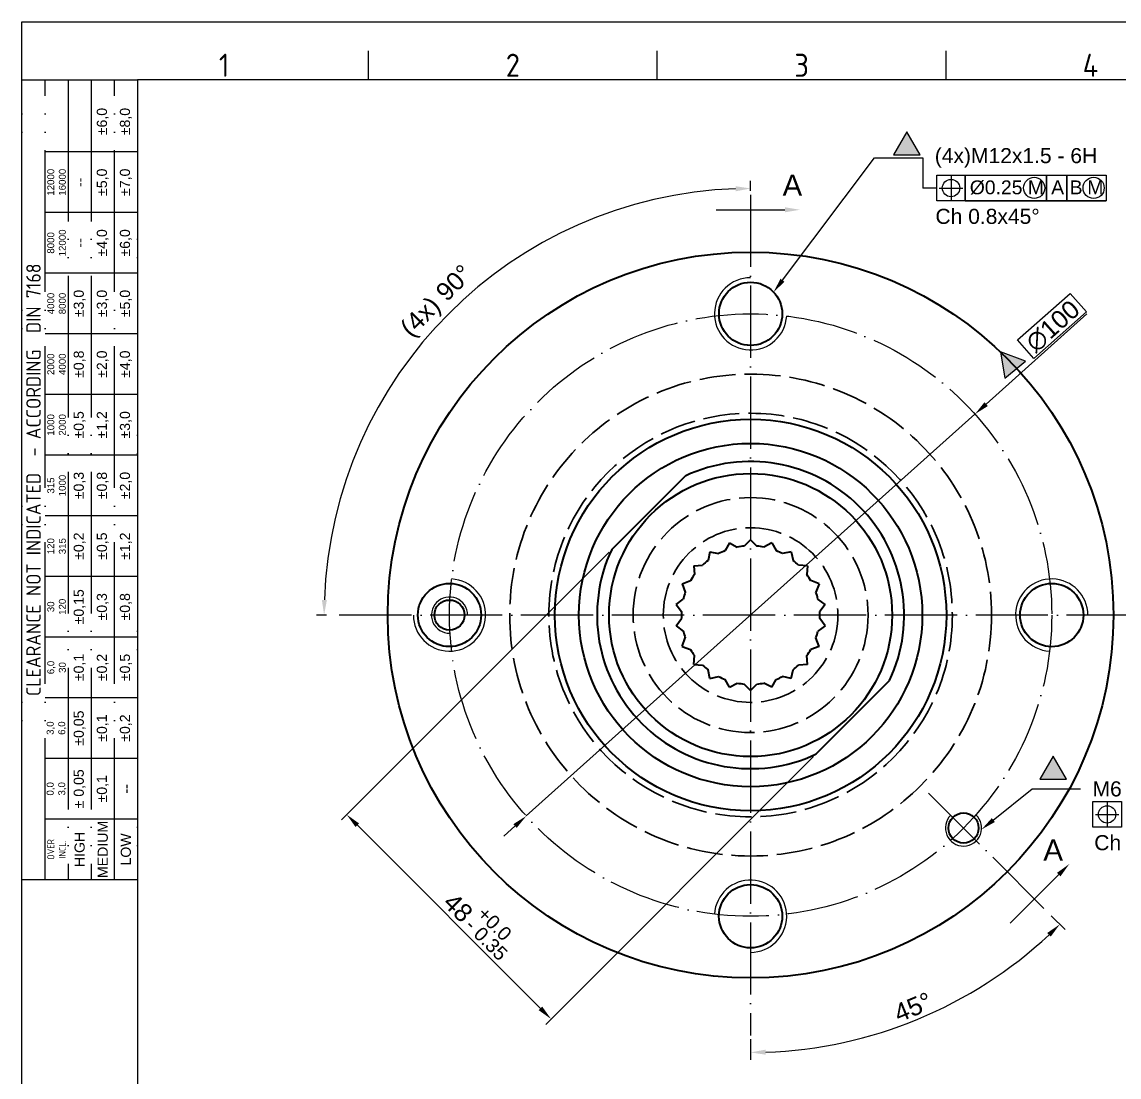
# Model space of a CAD drawing. Header units: millimetres. Extents: x 2452 to 2855, y 1106 to 1391.
# Drawn here: x 2452 to 2634.1, y 1216.2 to 1391.3 of the extents above; entities that cross this region are included whole.
import ezdxf
from ezdxf import colors
from ezdxf.entities.mleader import LeaderData, LeaderLine
from ezdxf.enums import TextEntityAlignment as Align
from ezdxf.math import Vec2, Vec3

# ---------------------------------------------------------------- set-up
doc = ezdxf.new("R2010")
doc.units = ezdxf.units.MM
for name, pattern in [('ACAD_ISO02W100', [15, 12, -3]), ('ACAD_ISO04W100', [30, 24, -3, 0, -3]), ('ACAD_ISO05W100', [33, 24, -3, 0, -3, 0, -3])]:
    doc.linetypes.add(name, pattern=pattern)
for name, color, linetype, lineweight in [('AM_0', 7, 'Continuous', 40), ('AM_4', 1, 'ACAD_ISO04W100', 25), ('AM_5', 10, 'Continuous', 25), ('AM_8', 40, 'ACAD_ISO02W100', 35), ('AM_BOR', 2, 'ACAD_ISO05W100', 35)]:
    doc.layers.add(name, color=color, linetype=linetype, lineweight=lineweight)
doc.styles.add('ACISOTS', font='isocp.shx', dxfattribs={"height": 1})
doc.styles.get("Standard").update_dxf_attribs({"font": 'arial.ttf'})
doc.dimstyles.new('ISO-25', dxfattribs={"dimtxt": 3, "dimasz": 2.5, "dimexe": 1.25, "dimexo": 0.625, "dimtad": 1, "dimtxsty": 'Standard', "dimcen": 2.5, "dimadec": 0, "dimazin": 0, "dimtfac": 1, "dimtmove": 0, "dimatfit": 3, "dimfxl": 1, "dimarcsym": 0})

# ---------------------------------------------------------------- blocks, each defined once
blk = doc.blocks.new('A3 ZTL')
for p, q in [((19.57, 280.82), (19.57, 9.78)), ((401.17, 280.82), (19.57, 280.82))]:
    blk.add_line(p, q)
at = {"layer": 'AM_BOR', "color": 135, "linetype": 'Continuous', "lineweight": 25}
for p, q in [((0, 0), (0, 290.61)), ((0, 290.61), (410.96, 290.61))]:
    blk.add_line(p, q, dxfattribs=at)
at = {"layer": 'AM_BOR', "color": 135, "lineweight": 25}
for p, q in [((58.71, 280.82), (58.71, 285.71)), ((107.63, 280.82), (107.63, 285.71)), ((156.56, 280.82), (156.56, 285.71)), ((3.91, 145.3), (3.91, 280.82)), ((7.83, 280.82), (7.83, 145.3)), ((11.74, 280.82), (11.74, 145.3)), ((15.66, 145.3), (15.66, 280.82)), ((19.57, 268.59), (3.91, 268.59)), ((19.57, 258.32), (3.91, 258.32)), ((19.57, 248.04), (3.91, 248.04)), ((19.57, 237.77), (3.91, 237.77)), ((19.57, 227.5), (3.91, 227.5)), ((19.57, 217.22), (3.91, 217.22)), ((19.57, 206.95), (3.91, 206.95)), ((19.57, 196.67), (3.91, 196.67)), ((19.57, 186.4), (3.91, 186.4)), ((19.57, 176.13), (3.91, 176.13)), ((19.57, 165.85), (3.91, 165.85)), ((19.57, 155.58), (3.91, 155.58))]:
    blk.add_line(p, q, dxfattribs=at)
blk.add_lwpolyline([(19.57, 145.3), (0, 145.3), (0, 280.82), (19.57, 280.82)], close=True, dxfattribs=at)
at = {"layer": 'AM_BOR', "color": 135, "lineweight": 25, "style": 'ACISOTS'}
for s, p in [('1', (34.25, 283.27)), ('2', (83.17, 283.27)), ('3', (132.09, 283.27)), ('4', (181.02, 283.27))]:
    blk.add_text(s, height=3.91, dxfattribs=at).set_placement(p, align=Align.MIDDLE)
at = {"layer": 'AM_BOR', "color": 135, "lineweight": 25, "attachment_point": 5, "rotation": 90}
for s, insert, char_height, width in [('±6,0', (13.7, 273.73), 1.712, 10.274), ('±8,0', (17.61, 273.73), 1.712, 10.274), ('12000\\P16000', (5.87, 263.45), 1.174, 10.274), ('--', (9.78, 263.45), 1.712, 10.274), ('±5,0', (13.7, 263.45), 1.712, 10.274), ('±7,0', (17.61, 263.45), 1.712, 10.274), ('8000\\P12000', (5.87, 253.18), 1.174, 10.274), ('±4,0', (13.7, 253.18), 1.712, 10.274), ('±6,0', (17.61, 253.18), 1.712, 10.274), ('--', (9.78, 253.18), 1.712, 10.274), ('{\\Fisocp.shx|c0;CLEARANCE NOT INDICATED  - ACCORDING  DIN 7168}', (1.96, 213.06), 2.4462, 135.5186), ('4000\\P8000', (5.87, 242.91), 1.174, 10.274), ('±3,0', (9.78, 242.91), 1.712, 10.274), ('±3,0', (13.7, 242.91), 1.712, 10.274), ('±5,0', (17.61, 242.91), 1.712, 10.274), ('2000\\P4000', (5.87, 232.63), 1.174, 10.274), ('±0,8', (9.78, 232.63), 1.712, 10.274), ('±2,0', (13.7, 232.63), 1.712, 10.274), ('±4,0', (17.61, 232.63), 1.712, 10.274), ('1000\\P2000', (5.87, 222.36), 1.174, 10.274), ('±0,5', (9.78, 222.36), 1.712, 10.274), ('±1,2', (13.7, 222.36), 1.712, 10.274), ('±3,0', (17.61, 222.36), 1.712, 10.274), ('315\\P1000', (5.87, 212.08), 1.174, 10.274), ('±0,3', (9.78, 212.08), 1.712, 10.274), ('±0,8', (13.7, 212.08), 1.712, 10.274), ('±2,0', (17.61, 212.08), 1.712, 10.274), ('120\\P315', (5.87, 201.81), 1.174, 10.274), ('±0,2', (9.78, 201.81), 1.712, 10.274), ('±0,5', (13.7, 201.81), 1.712, 10.274), ('±1,2', (17.61, 201.81), 1.712, 10.274), ('±0,15', (9.78, 191.54), 1.712, 10.274), ('±0,3', (13.7, 191.54), 1.712, 10.274), ('±0,8', (17.61, 191.54), 1.712, 10.274), ('30\\P120', (5.87, 191.54), 1.174, 10.274), ('6,0\\P30', (5.87, 181.26), 1.174, 10.274), ('±0,1', (9.78, 181.26), 1.712, 10.274), ('±0,2', (13.7, 181.26), 1.712, 10.274), ('±0,5', (17.61, 181.26), 1.712, 10.274), ('±0,05', (9.78, 170.99), 1.712, 10.274), ('±0,1', (13.7, 170.99), 1.712, 10.274), ('±0,2', (17.61, 170.99), 1.712, 10.274), ('3,0\\P6,0', (5.87, 170.99), 1.174, 10.274), ('± 0,05', (9.78, 160.71), 1.712, 10.274), ('0,0\\P3,0', (5.87, 160.71), 1.174, 10.274), ('\\pt4.69206;±0,1', (13.7, 160.71), 1.7123, 10.274), ('--', (17.61, 160.71), 1.712, 10.274), ('MEDIUM', (13.7, 150.44), 1.712, 10.274), ('HIGH', (9.78, 150.44), 1.712, 10.274), ('LOW', (17.61, 150.44), 1.712, 10.274), ('{\\Fisocp.shx|c0;OVER\\PINCL.}', (5.87, 150.44), 1.1742, 10.274)]:
    blk.add_mtext(s, dxfattribs=dict(at, insert=insert, char_height=char_height, width=width))
blk = doc.blocks.new('*U38')
at = {"layer": 'AM_0'}
blk.add_circle((0.01, 0), 5.25, dxfattribs=at)
at = {"layer": 'AM_5'}
blk.add_arc((0.01, 0), 6, 90, 356.5602, dxfattribs=at)
blk = doc.blocks.new('*U39')
at = {"layer": 'AM_5', "color": 0, "linetype": 'ByBlock', "lineweight": -2, "transparency": 16777216}
blk.add_blockref('*U38', (2572.94, 1342.86), dxfattribs=at)
for p, rotation in [((2522.95, 1292.85), 90.00000000000006), ((2622.95, 1292.86), 270.0000000000001), ((2572.95, 1242.86), 180)]:
    blk.add_blockref('*U38', p, dxfattribs=dict(at, rotation=rotation))
blk = doc.blocks.new('*D40')
at = {"layer": 'AM_5', "color": 0, "lineweight": -2, "transparency": 16777216}
for p, q in [((2628.78, 1342.84), (2612.06, 1327.87)), ((2535.7, 1259.5), (2610.2, 1326.21)), ((2533.83, 1257.84), (2531.97, 1256.17))]:
    blk.add_line(p, q, dxfattribs=at)
at = {"layer": 'AM_5', "color": 0, "transparency": 16777216}
for points in [[(2611.78, 1328.19), (2612.34, 1327.56), (2610.2, 1326.21)], [(2533.56, 1258.15), (2534.11, 1257.53), (2535.7, 1259.5)]]:
    blk.add_solid(points, dxfattribs=at)
at = {"layer": 'Defpoints', "color": 0, "transparency": 16777216}
for p in [(2610.2, 1326.21), (2535.7, 1259.5)]:
    blk.add_point(p, dxfattribs=at)
at = {"layer": 'AM_5', "color": 0, "transparency": 16777216, "insert": (2623.14, 1340.8), "char_height": 3, "attachment_point": 5, "rotation": 41.8384}
blk.add_mtext('∅100', dxfattribs=at)
blk = doc.blocks.new('*D44')
at = {"layer": 'AM_5', "color": 0, "lineweight": -2, "transparency": 16777216}
for p, q in [((2549.44, 1303.29), (2505, 1258.85)), ((2583.38, 1269.35), (2538.94, 1224.9)), ((2507.65, 1257.96), (2538.05, 1227.56))]:
    blk.add_line(p, q, dxfattribs=at)
at = {"layer": 'AM_5', "color": 0, "transparency": 16777216}
for points in [[(2507.94, 1258.26), (2507.35, 1257.67), (2505.88, 1259.73)], [(2538.35, 1227.85), (2537.76, 1227.26), (2539.82, 1225.79)]]:
    blk.add_solid(points, dxfattribs=at)
at = {"layer": 'Defpoints', "color": 0, "transparency": 16777216}
for p in [(2549.88, 1303.73), (2583.83, 1269.79), (2539.82, 1225.79)]:
    blk.add_point(p, dxfattribs=at)
at = {"layer": 'AM_5', "color": 0, "transparency": 16777216, "insert": (2524.38, 1244.28), "char_height": 3, "attachment_point": 5, "rotation": 315}
blk.add_mtext('48', dxfattribs=at)
blk = doc.blocks.new('*D45')
at = {"layer": 'AM_5', "color": 0, "lineweight": -2, "transparency": 16777216}
for p, q in [((2572.95, 1363.27), (2572.95, 1364.92)), ((2502.54, 1292.86), (2500.88, 1292.86))]:
    blk.add_line(p, q, dxfattribs=at)
blk.add_arc((2572.95, 1292.86), 70.82, 92.0227, 177.9773, dxfattribs=at)
at = {"layer": 'AM_5', "color": 0, "transparency": 16777216}
for points in [[(2570.44, 1364.05), (2570.46, 1363.21), (2572.95, 1363.67)], [(2502.59, 1295.35), (2501.76, 1295.36), (2502.13, 1292.86)]]:
    blk.add_solid(points, dxfattribs=at)
at = {"layer": 'Defpoints', "color": 0, "transparency": 16777216}
for p in [(2572.95, 1362.64), (2537.54, 1354.19), (2503.16, 1292.86), (2788.42, 1292.86), (2572.95, 1223.07)]:
    blk.add_point(p, dxfattribs=at)
at = {"layer": 'AM_5', "color": 0, "transparency": 16777216, "insert": (2521.04, 1344.76), "char_height": 3, "attachment_point": 5, "rotation": 45}
blk.add_mtext('(4x) 90%%d', dxfattribs=at)
blk = doc.blocks.new('*D46')
at = {"layer": 'AM_5', "color": 0, "lineweight": -2, "transparency": 16777216}
for p, q in [((2622.86, 1242.94), (2625.17, 1240.63)), ((2572.95, 1222.44), (2572.95, 1219))]:
    blk.add_line(p, q, dxfattribs=at)
blk.add_arc((2572.95, 1292.86), 72.61, 271.9729, 313.0271, dxfattribs=at)
at = {"layer": 'AM_5', "color": 0, "transparency": 16777216}
for points in [[(2622.2, 1240.08), (2622.78, 1239.48), (2624.29, 1241.51)], [(2575.45, 1219.87), (2575.44, 1220.71), (2572.95, 1220.25)]]:
    blk.add_solid(points, dxfattribs=at)
at = {"layer": 'Defpoints', "color": 0, "transparency": 16777216}
for p in [(2572.95, 1362.64), (2602.49, 1263.31), (2622.42, 1243.39), (2572.95, 1223.07), (2591.74, 1222.72)]:
    blk.add_point(p, dxfattribs=at)
at = {"layer": 'AM_5', "color": 0, "transparency": 16777216, "insert": (2599.91, 1227.76), "char_height": 3, "attachment_point": 5, "rotation": 22.5}
blk.add_mtext('45°', dxfattribs=at)

msp = doc.modelspace()

# ---------------------------------------------------------------- hatches: boundary and pattern name
at = {"layer": 'AM_5'}
h = msp.add_hatch(color=256, dxfattribs=at)
h.dxf.hatch_style = 1
h.paths.add_polyline_path([(2598.893, 1373.076), (2596.695, 1369.268), (2601.092, 1369.268)])
h = msp.add_hatch(color=256, dxfattribs=at)
h.dxf.hatch_style = 1
h.paths.add_polyline_path([(2614.453, 1336.532), (2615.179, 1332.196), (2618.571, 1334.994)])
h = msp.add_hatch(color=256, dxfattribs=at)
h.dxf.hatch_style = 1
h.paths.add_polyline_path([(2620.992, 1265.619), (2625.388, 1265.619), (2623.19, 1269.427)])

# ---------------------------------------------------------------- linework, layer by layer
at = {"layer": 'AM_0'}
for p, q in [((2549.884, 1303.733), (2562.07, 1315.919)), ((2569.426, 1304.849), (2568.716, 1303.549)), ((2569.426, 1304.849), (2570.726, 1304.139)), ((2572.948, 1305.355), (2571.9, 1304.308)), ((2572.948, 1305.355), (2573.995, 1304.308)), ((2576.469, 1304.849), (2575.169, 1304.139)), ((2576.469, 1304.849), (2577.179, 1303.549)), ((2566.189, 1303.371), (2565.875, 1301.923)), ((2566.189, 1303.371), (2567.637, 1303.056)), ((2579.706, 1303.371), (2578.258, 1303.056)), ((2579.706, 1303.371), (2580.021, 1301.923)), ((2563.501, 1301.041), (2564.979, 1301.147)), ((2563.501, 1301.041), (2563.606, 1299.563)), ((2582.394, 1301.041), (2580.916, 1301.147)), ((2582.394, 1301.041), (2582.289, 1299.563)), ((2561.577, 1298.048), (2562.966, 1298.566)), ((2561.577, 1298.048), (2562.095, 1296.66)), ((2584.318, 1298.048), (2582.929, 1298.566)), ((2584.318, 1298.048), (2583.8, 1296.66)), ((2560.575, 1294.634), (2561.761, 1295.522)), ((2585.32, 1294.634), (2584.134, 1295.522)), ((2560.575, 1294.634), (2561.463, 1293.448)), ((2585.32, 1294.634), (2584.432, 1293.448)), ((2560.575, 1291.077), (2561.463, 1292.263)), ((2585.32, 1291.077), (2584.432, 1292.263)), ((2560.575, 1291.077), (2561.761, 1290.188)), ((2585.32, 1291.077), (2584.134, 1290.188)), ((2561.577, 1287.663), (2562.095, 1289.051)), ((2584.318, 1287.663), (2583.8, 1289.051)), ((2561.577, 1287.663), (2562.966, 1287.145)), ((2563.501, 1284.67), (2563.606, 1286.148)), ((2582.394, 1284.67), (2582.289, 1286.148)), ((2584.318, 1287.663), (2582.929, 1287.145)), ((2563.501, 1284.67), (2564.979, 1284.564)), ((2582.394, 1284.67), (2580.916, 1284.564)), ((2566.189, 1282.34), (2565.875, 1283.788)), ((2566.189, 1282.34), (2567.637, 1282.655)), ((2579.706, 1282.34), (2578.258, 1282.655)), ((2579.706, 1282.34), (2580.021, 1283.788)), ((2569.426, 1280.862), (2568.716, 1282.162)), ((2569.426, 1280.862), (2570.726, 1281.572)), ((2572.948, 1280.355), (2571.9, 1281.403)), ((2572.948, 1280.355), (2573.995, 1281.403)), ((2576.469, 1280.862), (2575.169, 1281.572)), ((2576.469, 1280.862), (2577.179, 1282.162)), ((2583.825, 1269.792), (2596.011, 1281.978))]:
    msp.add_line(p, q, dxfattribs=at)
for centre, radius in [((2572.948, 1292.855), 60.25), ((2572.948, 1292.855), 32.5), ((2572.948, 1292.855), 28.5), ((2572.948, 1292.855), 23.5), ((2522.948, 1292.855), 2.5), ((2608.303, 1257.5), 2.5)]:
    msp.add_circle(centre, radius, dxfattribs=at)
for radius, start, end in [(25.5, 334.74992, 115.25008), (11.5, 95.22783, 101.13581), (11.5, 78.86419, 84.77217), (25.5, 154.74992, 295.25008), (11.5, 111.59146, 117.49944), (11.5, 62.50056, 68.40854), (11.5, 127.9551, 133.86308), (11.5, 46.13692, 52.0449), (11.5, 144.31874, 150.22672), (11.5, 29.77328, 35.68126), (11.5, 160.68237, 166.59035), (11.5, 13.40965, 19.31763), (11.5, 177.04601, 182.95399), (11.5, 357.04601, 2.95399), (11.5, 193.40965, 199.31763), (11.5, 340.68237, 346.59035), (11.5, 209.77328, 215.68126), (11.5, 324.31874, 330.22672), (11.5, 226.13692, 232.0449), (11.5, 307.9551, 313.86308), (11.5, 242.50056, 248.40854), (11.5, 291.59146, 297.49944), (11.5, 258.86419, 264.77217), (11.5, 275.22783, 281.13581)]:
    msp.add_arc((2572.948, 1292.855), radius, start, end, dxfattribs=at)
at = {"layer": 'AM_4', "ltscale": 0.5}
for p, q in [((2572.948, 1362.642), (2572.948, 1223.069)), ((2788.422, 1292.855), (2503.161, 1292.855)), ((2602.488, 1263.315), (2622.417, 1243.386))]:
    msp.add_line(p, q, dxfattribs=at)
msp.add_circle((2572.948, 1292.855), 50, dxfattribs=at)
at = {"layer": 'AM_5'}
for p, q in [((2601.526, 1368.763), (2601.526, 1363.741)), ((2606.223, 1365.744), (2606.223, 1361.739)), ((2603.862, 1363.741), (2601.526, 1363.741)), ((2604.27, 1363.741), (2608.176, 1363.741)), ((2608.585, 1361.624), (2622.072, 1361.624)), ((2622.072, 1361.624), (2625.456, 1361.624)), ((2625.456, 1361.624), (2631.992, 1361.624)), ((2567.252, 1360.141), (2578.643, 1360.141)), ((2632.147, 1261.765), (2632.147, 1257.76)), ((2630.194, 1259.762), (2634.099, 1259.762)), ((2616.044, 1241.704), (2624.099, 1249.759))]:
    msp.add_line(p, q, dxfattribs=at)
for points in [[(2598.893, 1373.076), (2596.695, 1369.268), (2601.092, 1369.268)], [(2603.862, 1365.859), (2608.585, 1365.859), (2608.585, 1361.624), (2603.862, 1361.624)], [(2608.585, 1365.859), (2622.072, 1365.859), (2622.072, 1361.624), (2608.585, 1361.624)], [(2622.072, 1365.859), (2625.456, 1365.859), (2625.456, 1361.624), (2622.072, 1361.624)], [(2625.456, 1365.859), (2631.992, 1365.859), (2631.992, 1361.624), (2625.456, 1361.624)], [(2617.268, 1338.562), (2626.022, 1346.256), (2628.735, 1343.169), (2619.982, 1335.475)], [(2614.453, 1336.532), (2615.179, 1332.196), (2618.571, 1334.994)], [(2623.19, 1269.427), (2620.992, 1265.619), (2625.388, 1265.619)], [(2629.785, 1261.88), (2634.508, 1261.88), (2634.508, 1257.645), (2629.785, 1257.645)]]:
    msp.add_lwpolyline(points, close=True, dxfattribs=at)
for centre, radius in [((2606.223, 1363.741), 1.441), ((2620.031, 1363.769), 1.757), ((2629.9, 1363.769), 1.757), ((2632.147, 1259.762), 1.441)]:
    msp.add_circle(centre, radius, dxfattribs=at)
for centre, start, end in [((2522.948, 1292.855), 0, 271.71913), ((2608.303, 1257.5), 135, 46.71913)]:
    msp.add_arc(centre, 3, start, end, dxfattribs=at)
for points in [[(2578.643, 1359.724), (2578.643, 1360.558), (2581.143, 1360.141)], [(2624.394, 1249.464), (2623.805, 1250.053), (2625.867, 1251.527)]]:
    msp.add_solid(points, dxfattribs=at)
at = {"layer": 'AM_8', "ltscale": 0.5}
for radius in [40, 33.5, 19.5, 14.5]:
    msp.add_circle((2572.948, 1292.855), radius, dxfattribs=at)

# ---------------------------------------------------------------- block references
at = {"linetype": 'ByBlock', "lineweight": 0, "xscale": 0.9801000000000002, "yscale": 0.9801000000000002, "zscale": 0.9801000000000002}
msp.add_blockref('A3 ZTL', (2451.96, 1106.498), dxfattribs=at)
at = {"layer": 'AM_5'}
msp.add_blockref('*U39', (0, 0), dxfattribs=at)

# ---------------------------------------------------------------- texts
for s, width, insert, char_height, attachment_point in [('A', 12.46166, (2578.257, 1362.458), 3.5, 7), ('%%C0.25', 18.23779, (2609.338, 1365.011), 2.3, 1), ('M', 18.23779, (2618.979, 1365.011), 2.3, 1), ('A', 18.23779, (2622.854, 1365.011), 2.3, 1), ('B', 18.23779, (2625.928, 1365.011), 2.3, 1), ('M', 18.23779, (2628.847, 1365.011), 2.3, 1), ('Ch 0.8x45%%D', 40.20612, (2603.642, 1360.298), 2.5, 1), ('A', 12.46166, (2621.556, 1252.098), 3.5, 7), ('Ch 0.8x45%%D', 40.20612, (2630.009, 1256.318), 2.5, 1)]:
    msp.add_mtext_dynamic_manual_height_columns(s, width=width, gutter_width=12.5, heights=[0], dxfattribs=dict(at, insert=insert, char_height=char_height, attachment_point=attachment_point))
at = {"layer": 'AM_5', "char_height": 2.3, "attachment_point": 1, "rotation": 315}
for s, insert in [('+0.0', (2529.012, 1244.669)), ('- 0.35', (2527.02, 1242.718))]:
    msp.add_mtext_dynamic_manual_height_columns(s, width=18.23779, gutter_width=12.5, heights=[0], dxfattribs=dict(at, insert=insert))

# ---------------------------------------------------------------- dimensions: what is measured, and where the dimension line sits
at = {"layer": 'AM_5'}
dim = msp.add_angular_dim_2l(base=(2537.538, 1354.186), line1=((2788.422, 1292.855), (2503.161, 1292.855)), line2=((2572.948, 1362.642), (2572.948, 1223.069)), text='(4x) 90%%d', dimstyle='ISO-25', dxfattribs=at)
dim.commit()
dim.dimension.update_dxf_attribs({"geometry": '*D45', "text_midpoint": (2521.039, 1344.764)})
dim = msp.add_angular_dim_2l(base=(2591.74, 1222.722), line1=((2572.948, 1362.642), (2572.948, 1223.069)), line2=((2602.488, 1263.315), (2622.417, 1243.386)), dimstyle='ISO-25', dxfattribs=at)
dim.commit()
dim.dimension.update_dxf_attribs({"geometry": '*D46', "text_midpoint": (2599.91, 1227.762)})
dim = msp.add_diameter_dim_2p(p1=(2535.696, 1259.504), p2=(2610.199, 1326.207), dimstyle='ISO-25', dxfattribs=at)
dim.commit()
dim.dimension.update_dxf_attribs({"geometry": '*D40', "text_midpoint": (2624.635, 1339.132), "dimtype": 163})
dim = msp.add_aligned_dim(p1=(2549.884, 1303.733), p2=(2583.825, 1269.792), distance=-62.231, dimstyle='ISO-25', dxfattribs=at)
dim.commit()
dim.dimension.update_dxf_attribs({"geometry": '*D44', "text_midpoint": (2524.376, 1244.284)})

# ---------------------------------------------------------------- leaders
ml = msp.add_multileader_mtext('Standard', dxfattribs=at)
ml.set_content('(4x)M12x1.5 - 6H', color=256)
ml.set_leader_properties()
ml.build(insert=Vec2(0, 0))
ml.multileader.update_dxf_attribs({"arrow_head_size": 2.5})
ctx = ml.context
ctx.base_point, ctx.char_height, ctx.arrow_head_size, ctx.plane_origin = Vec3(2601.526, 1368.763), 2.5, 2.5, Vec3(2579.972, 1345.867)
notes = []
notes.append((ctx, [(0, (1, 1, 0), (2593.526, 1368.763), (1, 0), 8, [(0, [(2576.737, 1346.437)], 0, [])])]))
ctx.mtext.insert, ctx.mtext.flow_direction = Vec3(2603.526, 1370.38), 5
ml = msp.add_multileader_mtext('Standard', dxfattribs=at)
ml.set_content('M6 H6', color=256)
ml.set_leader_properties()
ml.build(insert=Vec2(0, 0))
ml.multileader.update_dxf_attribs({"arrow_head_size": 2.5})
ctx = ml.context
ctx.base_point, ctx.char_height, ctx.arrow_head_size, ctx.plane_origin = Vec3(2627.718, 1263.98), 2.5, 2.5, Vec3(2590.203, 1194.372)
notes.append((ctx, [(0, (1, 1, 0), (2619.718, 1263.98), (1, 0), 8, [(0, [(2611.294, 1257.262)], 0, [])])]))
ctx.mtext.insert, ctx.mtext.flow_direction = Vec3(2629.718, 1265.251), 5
for ctx, leaders in notes:
    for number, flags, end, landing, length, lines in leaders:
        leader = LeaderData()
        leader.index, (leader.has_last_leader_line, leader.has_dogleg_vector, leader.attachment_direction) = number, flags
        leader.last_leader_point, leader.dogleg_vector, leader.dogleg_length = Vec3(end), Vec3(landing), length
        for number, points, colour, breaks in lines:
            line = LeaderLine()
            line.index, line.vertices, line.color, line.breaks = number, Vec3.list(points), colors.encode_raw_color(colour), breaks
            leader.lines.append(line)
        ctx.leaders.append(leader)

doc.saveas('drawing.dxf')
